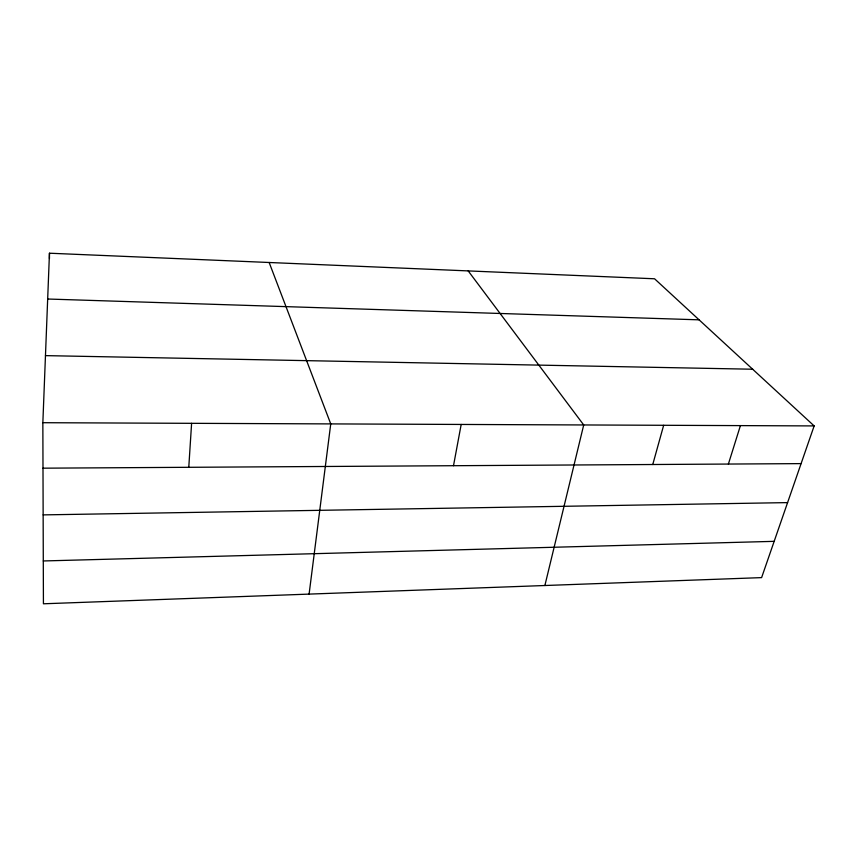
<?xml version="1.0" encoding="UTF-8"?>
<svg xmlns="http://www.w3.org/2000/svg" width="857" height="857" viewBox="0 0 857 857"><rect width="100%" height="100%" fill="white"/><g stroke="black" fill="none" stroke-linecap="round" stroke-linejoin="round"><path stroke-width="1.29" d="M42.85 422.705L49.46 253.211L654.566 278.782L814.15 425.918L761.605 577.618L43.428 603.789L42.85 422.705L814.15 425.918M188.776 467.301L191.604 423.326M309.098 594.105L330.748 423.904L269.152 262.488M453.503 465.705L461.184 424.451M544.881 585.513L583.713 424.965L468.179 270.898M652.755 464.505L663.661 425.297M728.386 464.055L740.416 425.618M43.289 560.96L774.171 541.345M43.139 514.886L787.583 502.609M42.989 468.179L801.091 463.616M45.464 355.623L752.66 369.228M47.671 299.018L699.098 319.832M49.46 253.211L49.46 258.503"/></g></svg>
